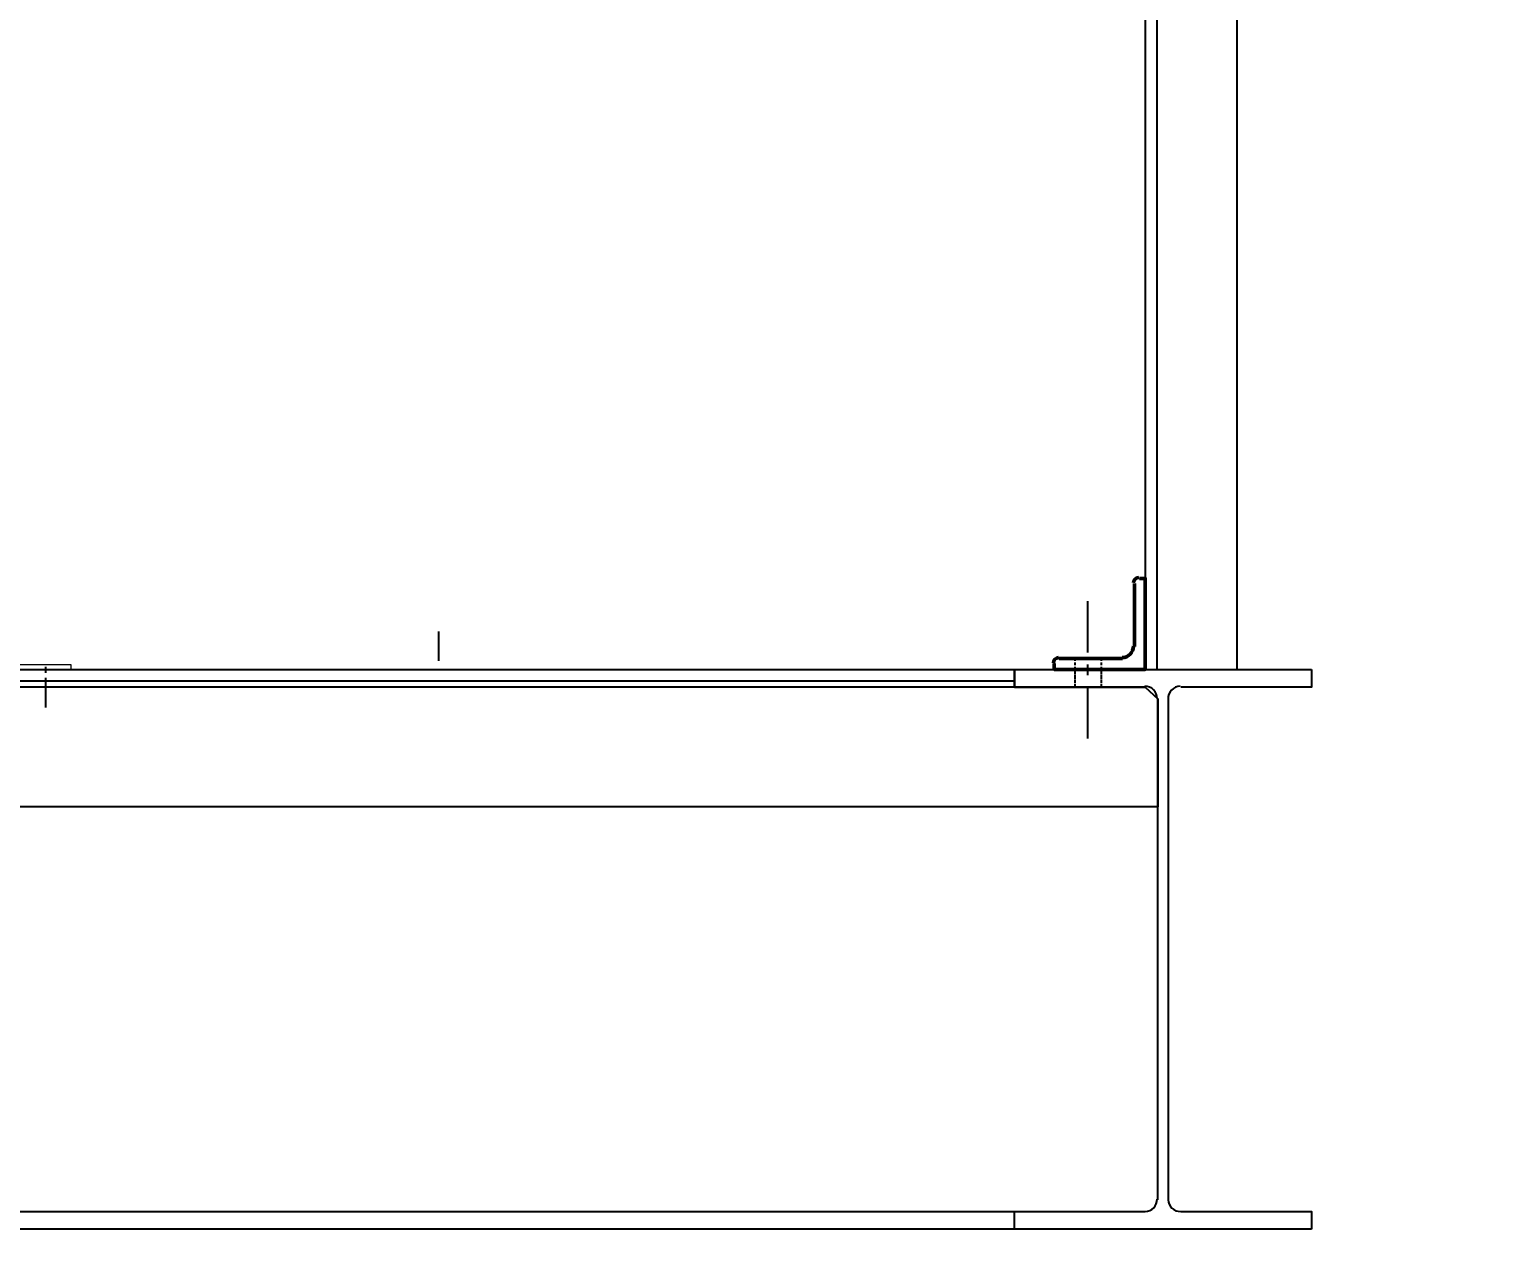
# Model space of a CAD drawing. Header units: feet. Extents: x -4 to 2246, y -9 to 1440.
# Drawn here: x 2066.517 to 2071.13, y 1375.938 to 1379.759 of the extents above; entities that cross this region are included whole.
import ezdxf
from ezdxf import colors
from ezdxf.entities.mleader import LeaderData, LeaderLine
from ezdxf.math import Vec2, Vec3

# ---------------------------------------------------------------- set-up
doc = ezdxf.new("R2010")
doc.units = ezdxf.units.FT
doc.header["$MEASUREMENT"] = 0
for name, color, linetype in [('G-ANNO-TEXT', 1, 'Continuous'), ('PDF8_0', 7, 'Continuous'), ('PDF8_AM_0N', 7, 'Continuous'), ('PDF8_LP_OBJ-Hidden', 7, 'Continuous'), ('PDF8_LP_OBJ-Misc', 7, 'Continuous'), ('PDF8_LP_OBJ-Text', 7, 'Continuous')]:
    doc.layers.add(name, color=color, linetype=linetype)
doc.styles.add('NEI-A', font='arial.ttf')

# ---------------------------------------------------------------- blocks, each defined once
blk = doc.blocks.new('Equipment Callout Arrowhead .75')
at = {"color": 0}
blk.add_ellipse((-0.248, 0), major_axis=(0.743, 0), ratio=0.350959, start_param=-0.80282, end_param=3.944413, dxfattribs=at)

msp = doc.modelspace()

# ---------------------------------------------------------------- linework, layer by layer
at = {"layer": 'PDF8_0', "lineweight": 25}
for points in [[(2067.812064, 1377.853621), (2067.812064, 1377.76027)], [(2066.568513, 1377.7416), (2066.568513, 1377.72293)], [(2066.568513, 1377.706927), (2066.568513, 1377.613576)], [(2069.633736, 1377.696258), (2064.272738, 1377.696258)]]:
    msp.add_lwpolyline(points, dxfattribs=at)
msp.add_lwpolyline([(2070.087154, 1377.298851), (2063.819321, 1377.298851), (2063.819321, 1377.640248), (2063.856661, 1377.677588), (2064.272738, 1377.677588), (2064.272738, 1377.733598), (2069.633736, 1377.733598), (2069.633736, 1377.677588), (2070.047146, 1377.677588), (2070.087154, 1377.640248)], close=True, dxfattribs=at)
at = {"layer": 'PDF8_AM_0N', "lineweight": 50}
for points in [[(2069.759093, 1377.752268), (2069.759093, 1377.733598), (2070.047146, 1377.733598), (2070.047146, 1378.021652), (2070.028476, 1378.021652)], [(2070.012473, 1378.005649), (2070.012473, 1377.805612)], [(2069.975133, 1377.768271), (2069.775096, 1377.768271)]]:
    msp.add_lwpolyline(points, dxfattribs=at)
for centre, radius, start, end in [((2070.027143, 1378.006983), 0.017337, 90.00001, 179.99999), ((2069.973799, 1377.806945), 0.036007, 270.000022, 359.999978), ((2069.773762, 1377.753602), 0.017337, 90.00001, 179.99999)]:
    msp.add_arc(centre, radius, start, end, dxfattribs=at)
at = {"layer": 'PDF8_LP_OBJ-Hidden', "lineweight": 25}
for points in [[(2069.825772, 1377.76027), (2069.825772, 1377.768271)], [(2069.825772, 1377.746934), (2069.825772, 1377.754936)], [(2069.908454, 1377.76027), (2069.908454, 1377.768271)], [(2069.908454, 1377.746934), (2069.908454, 1377.754936)], [(2069.825772, 1377.733598), (2069.825772, 1377.7416)], [(2069.825772, 1377.717595), (2069.825772, 1377.728264)], [(2069.825772, 1377.70426), (2069.825772, 1377.714928)], [(2069.825772, 1377.690924), (2069.825772, 1377.701592)], [(2069.908454, 1377.733598), (2069.908454, 1377.7416)], [(2069.908454, 1377.717595), (2069.908454, 1377.728264)], [(2069.908454, 1377.70426), (2069.908454, 1377.714928)], [(2069.908454, 1377.690924), (2069.908454, 1377.701592)], [(2069.825772, 1377.677588), (2069.825772, 1377.688257)], [(2069.908454, 1377.677588), (2069.908454, 1377.688257)]]:
    msp.add_lwpolyline(points, dxfattribs=at)
at = {"layer": 'PDF8_LP_OBJ-Misc', "lineweight": 25}
for points in [[(2070.084487, 1377.733598), (2070.084487, 1382.179759)], [(2069.865779, 1377.786942), (2069.865779, 1377.949639)], [(2069.865779, 1377.714928), (2069.865779, 1377.749601)], [(2069.865779, 1377.514891), (2069.865779, 1377.677588)]]:
    msp.add_lwpolyline(points, dxfattribs=at)
at = {"layer": 'PDF8_LP_OBJ-Misc', "lineweight": 20}
msp.add_lwpolyline([(2066.456492, 1378.208353), (2066.456492, 1377.749601), (2066.648528, 1377.749601), (2066.648528, 1377.733598), (2066.456492, 1377.733598, -0.41421346), (2066.437822, 1377.749601), (2066.437822, 1378.208353)], format="xyb", dxfattribs=at)
at = {"layer": 'PDF8_LP_OBJ-Text', "lineweight": 25}
for points in [[(2070.572578, 1377.733598), (2070.572578, 1377.677588), (2070.159167, 1377.677588)], [(2070.087154, 1376.055953), (2070.087154, 1377.640248)]]:
    msp.add_lwpolyline(points, dxfattribs=at)
for points in [[(2070.572578, 1375.962602), (2063.33123, 1375.962602), (2063.33123, 1376.018613), (2063.747307, 1376.018613, 0.41421362), (2063.784648, 1376.055953), (2063.784648, 1377.640248, 0.41421362), (2063.745974, 1377.680255)], [(2070.047146, 1376.018613, 0.41421362), (2070.084487, 1376.057286)]]:
    msp.add_lwpolyline(points, format="xyb", dxfattribs=at)
msp.add_arc((2070.045813, 1377.641581), 0.038674, 359.999994, 90.000006, dxfattribs=at)

# ---------------------------------------------------------------- next in the draw order: leaders
at = {"layer": 'G-ANNO-TEXT'}
ml = msp.add_multileader_mtext('Standard', dxfattribs=at)
ml.set_content('\\A1;6 MOTOR CONTROL CABLE CONDUITS (TYP.)', color=256, style='NEI-A')
ml.set_leader_properties()
ml.set_arrow_properties(name='Equipment Callout Arrowhead .75')
ml.build(insert=Vec2(0, 0))
ml.multileader.update_dxf_attribs({"dogleg_length": 0.0625, "arrow_head_size": 0.125})
ctx = ml.context
ctx.base_point, ctx.char_height, ctx.arrow_head_size, ctx.landing_gap_size, ctx.plane_origin = Vec3(2133.680839, 1383.790863), 0.1, 0.125, 0.09, Vec3(2077.345805, 1319.927864)
notes = []
notes.append((ctx, [(0, (0, 0, 0), (0, 0), (1, 0), 1, [])]))
ctx.mtext.insert, ctx.mtext.width, ctx.mtext.flow_direction = Vec3(2133.770839, 1383.855563), 2.21448175, 5
ctx.mtext.has_bg_fill, ctx.mtext.bg_color, ctx.mtext.bg_scale_factor, ctx.mtext.bg_transparency, ctx.mtext.use_window_bg_color = 1, -1027028792, 1.5, 0, 1
for ctx, leaders in notes:
    for number, flags, end, landing, length, lines in leaders:
        leader = LeaderData()
        leader.index, (leader.has_last_leader_line, leader.has_dogleg_vector, leader.attachment_direction) = number, flags
        leader.last_leader_point, leader.dogleg_vector, leader.dogleg_length = Vec3(end), Vec3(landing), length
        for number, points, colour, breaks in lines:
            line = LeaderLine()
            line.index, line.vertices, line.color, line.breaks = number, Vec3.list(points), colors.encode_raw_color(colour), breaks
            leader.lines.append(line)
        ctx.leaders.append(leader)

# ---------------------------------------------------------------- next in the draw order: linework, layer by layer
at = {"layer": 'PDF8_LP_OBJ-Misc', "lineweight": 25}
msp.add_lwpolyline([(2070.047146, 1382.713192), (2070.047146, 1377.733598), (2070.337867, 1377.733598), (2070.337867, 1388.74098)], dxfattribs=at)
at = {"layer": 'PDF8_LP_OBJ-Text', "lineweight": 25}
msp.add_line((2070.047146, 1377.677588), (2063.856661, 1377.677588), dxfattribs=at)
for points in [[(2063.747307, 1377.677588), (2063.33123, 1377.677588), (2063.33123, 1377.733598), (2070.572578, 1377.733598)], [(2069.633736, 1377.677588), (2069.633736, 1377.733598)], [(2069.633736, 1375.962602), (2069.633736, 1376.018613)]]:
    msp.add_lwpolyline(points, dxfattribs=at)
for points in [[(2070.157834, 1377.680255, 0.41421362), (2070.11916, 1377.640248), (2070.11916, 1376.055953, 0.41421362), (2070.159167, 1376.018613), (2070.572578, 1376.018613), (2070.572578, 1375.962602)], [(2063.816654, 1376.057286, 0.41421362), (2063.856661, 1376.018613), (2070.047146, 1376.018613)]]:
    msp.add_lwpolyline(points, format="xyb", dxfattribs=at)

doc.saveas('drawing.dxf')
